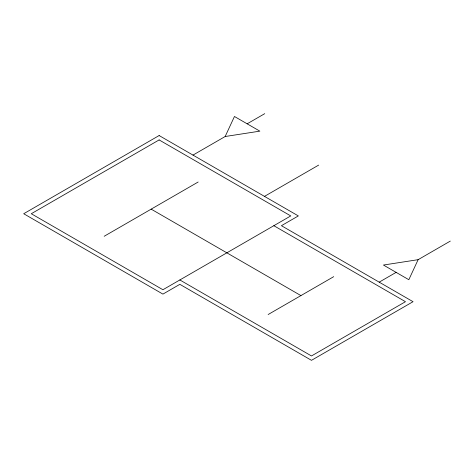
<?xml version="1.0" encoding="UTF-8"?>
<svg xmlns="http://www.w3.org/2000/svg" width="474" height="474" viewBox="0 0 474 474"><rect width="100%" height="100%" fill="white"/><g stroke="black" fill="none" stroke-linecap="round" stroke-linejoin="round"><path stroke-width="0.71" d="M225.168 136.512L234.458 116.486L259.853 131.144L225.168 136.512L192.983 155.093M418.121 259.681L408.825 279.707L383.43 265.043L418.121 259.681L450.3 241.1M247.155 123.815L264.741 113.665M104.179 236.271L198.168 182.01M264.492 196.372L318.664 165.1M268.136 314.529L333.714 276.668M379.2 282.149L396.128 272.372M273.836 225.695L405.471 301.695L311.483 355.956L179.847 279.956M151.17 209.141L300.925 295.598M159.128 135.546L23.7 213.733L162.92 294.111L179.847 284.335L311.483 360.335L413.055 301.695L281.42 225.695L298.347 215.925L159.128 135.546M159.128 139.925L31.284 213.733L162.92 289.733L290.763 215.925L159.128 139.925"/></g></svg>
